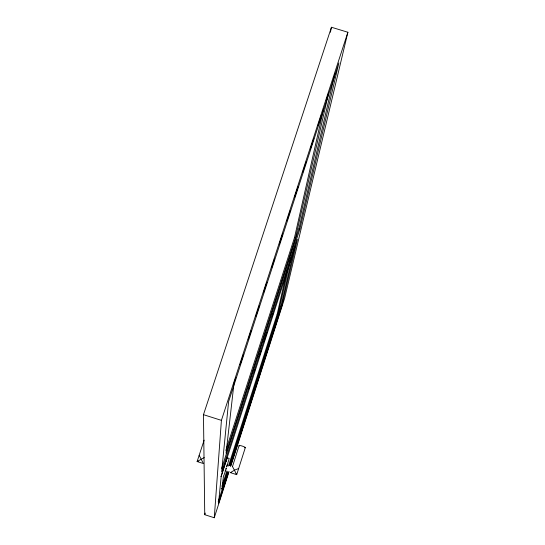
<?xml version="1.0" encoding="UTF-8"?>
<svg xmlns="http://www.w3.org/2000/svg" width="545" height="545" viewBox="0 0 545 545"><rect width="100%" height="100%" fill="white"/><g stroke="black" fill="none" stroke-linecap="round" stroke-linejoin="round"><path stroke-width="0.82" d="M214.267 517.75L221.413 420.365L347.887 32.257L331.449 27.25L203.469 414.67L204.743 514.698L214.267 517.75L229.07 471.561M221.188 488.654L221.999 488.913L223.491 475.765M233.907 384.171L226.066 453.181L295.479 237.913L328.608 93.168M330.406 32.244L331.449 27.25M227.19 464.708L226.638 466.656M228.444 466.057L277.153 314.322L287.174 270.034M225.834 450.429L294.511 237.606L323.723 108.489M229.506 465.505L277.93 314.567L290.873 258.017M229.881 465.341L280.947 306.133L294.784 246.565M221.672 468.393L298.926 228.73L335.032 73.268M230.419 466.404L281.711 306.372L297.441 239.412L221.209 476.235L218.504 503.58L228.607 472.059M299.879 229.023L338.881 62.934L228.6 401.604L221.631 471.95L299.879 229.023L298.926 228.73M347.887 32.257L284.64 298.163L230.889 465.893M226.625 459.742L226.965 458.474M226.114 461.513L226.454 460.334M226.802 466.697L229.2 458.461L227.054 457.752L221.059 476.589L221.406 475.955M226.413 467.923L223.941 475.39M245.325 447.595L236.707 474.654L230.419 472.644L234.643 470.076L238.54 468.564M221.972 486.235L226.89 470.9M221.999 488.913L227.435 471.963M218.218 501.707L227.81 471.806M232.477 466.636L239.071 445.606M204.743 514.698L205.261 513.077M248.684 389.028L249.467 386.603M254.154 372.044L254.937 369.619M259.107 356.682L260.926 351.021M264.053 341.313L266.914 332.423M272.125 316.243L272.902 313.818M289.572 262.063L290.356 259.638M225.875 469.075L226.134 468.278M234.009 383.333L235.849 377.671M240.059 364.741L243.486 354.23M248.227 339.685L251.122 330.788M255.864 316.243L259.284 305.731M263.494 292.801L266.921 282.296M271.662 267.745L274.557 258.855M279.292 244.303L282.719 233.798M286.929 220.861L290.356 210.356M294.566 197.419L297.992 186.915M302.727 172.363L306.154 161.858M310.364 148.921L313.791 138.416M318.001 125.486L321.427 114.975M326.162 100.423L328.533 93.154M204.137 440.162L197.113 461.54L203.394 463.543L199.163 455.293M225.439 470.362L225.18 470.975M204.218 457.582L197.113 461.54L198.353 461.247M231.584 472.324L230.419 472.644M232.422 466.377L236.707 474.654L236.019 473.741M294.511 237.606L295.479 237.913M280.947 306.133L281.711 306.372M277.153 314.322L277.93 314.567M203.469 414.67L221.413 420.365M239.446 445.987A3.284 0.504 17.8 0 1 240.488 445.619A3.284 0.504 17.8 0 1 244.657 447.043A3.284 0.504 17.8 0 1 244.337 447.656"/></g></svg>
